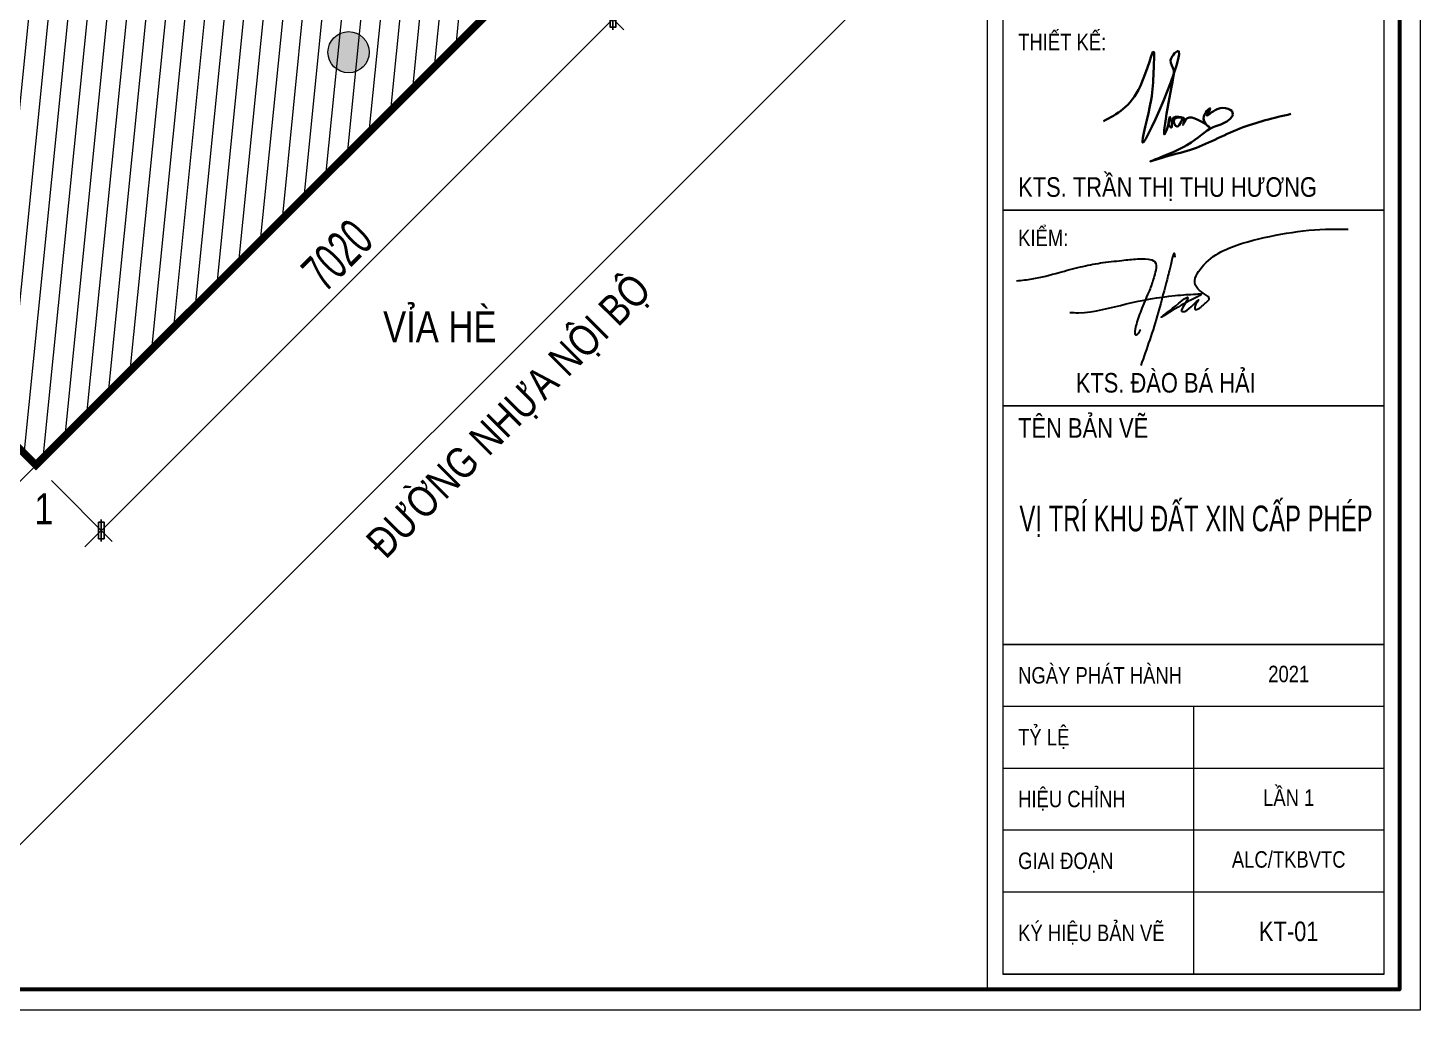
# Model space of a CAD drawing. Header units: millimetres. Extents: x 596422 to 1674380, y -367470 to 58862.
# Drawn here: x 774728 to 788235, y -5266 to 4268 of the extents above; entities that cross this region are included whole.
import ezdxf
from ezdxf.enums import TextEntityAlignment as Align

# ---------------------------------------------------------------- set-up
doc = ezdxf.new("R2010")
doc.units = ezdxf.units.MM
doc.header["$LTSCALE"] = 600
doc.header["$MEASUREMENT"] = 0
doc.linetypes.add('HIDDEN', pattern=[0.375, 0.25, -0.125])
doc.layers.get('0').update_dxf_attribs({"lineweight": 0})
doc.layers.get('Defpoints').update_dxf_attribs({"lineweight": 0})
for name, color, linetype, lineweight in [('cat2', 22, 'Continuous', 30), ('dim', 144, 'Continuous', 13), ('hatch1', 136, 'Continuous', 9), ('ISO', 33, 'Continuous', 15), ('Khungten ALC', 98, 'Continuous', 5), ('LC Text1', 3, 'Continuous', 20), ('LC Text2', 7, 'Continuous', 25), ('thay1', 63, 'Continuous', 18)]:
    doc.layers.add(name, color=color, linetype=linetype, lineweight=lineweight)
doc.layers.add('Kichthuoc', color=9, linetype='Continuous')
doc.styles.add('ALC2', font='VHARIAL.TTF', dxfattribs={"width": 0.8})
doc.styles.add('HOATBIF', font='hoatbif.shx', dxfattribs={"width": 0.65})
doc.styles.add('T2', font='VHARIAL.TTF', dxfattribs={"width": 0.8})
doc.styles.add('Title', font='VHAVAN.TTF', dxfattribs={"width": 0.8})
doc.dimstyles.new('1-100', dxfattribs={"dimscale": 300, "dimtxt": 1.2, "dimasz": 0.25, "dimexe": 0.5, "dimexo": 0, "dimgap": 0.3, "dimtad": 1, "dimdec": 0, "dimzin": 0, "dimdsep": 46, "dimtxsty": 'HOATBIF', "dimblk1": 'DOT', "dimblk2": 'DOT', "dimsah": 1, "dimcen": -1, "dimdle": 1, "dimclrd": 256, "dimclre": 256, "dimclrt": 4, "dimadec": 3, "dimazin": 2, "dimtfac": 0.333333, "dimtdec": 0, "dimtix": 1, "dimtmove": 2, "dimatfit": 3, "dimldrblk": 'DOT', "dimfxl": 1, "dimtvp": 0.833333, "dimtolj": 1, "dimtzin": 0, "dimarcsym": 0})

# ---------------------------------------------------------------- blocks, each defined once
blk = doc.blocks.new('NAMEH')
at = {"layer": 'ISO', "lineweight": 35}
blk.add_spline([(338187, 5564), (338546, 5906), (338677, 6234), (338674, 6046), (338651, 5771), (338568, 5356), (338878, 6223), (338839, 6155), (338869, 6057), (338864, 5982), (338798, 5474), (338833, 5605), (338823, 5523), (338843, 5502), (338864, 5596), (338950, 5601), (338878, 5588), (338902, 5511), (338966, 5596), (338970, 5568), (338959, 5528), (338983, 5573), (339012, 5598), (339045, 5599), (339214, 5507), (339158, 5591), (339223, 5686), (339192, 5622), (339290, 5681), (339443, 5632), (339402, 5574), (339252, 5505), (338996, 5331), (338650, 5176), (338756, 5209), (339032, 5286), (339511, 5493), (340007, 5634)], degree=3, dxfattribs=at)
blk = doc.blocks.new('chu ky hai')
at = {"layer": 'cat2'}
for points in [[(-7108, -1180), (-6432, -1197), (-2775, -522), (976, 115), (1801, 186), (2622, 234), (2986, 231), (2480, -78), (-30, -1486), (540, -1049), (1949, -60), (1474, -942), (1449, -999), (1449, -1057), (1477, -1093), (1572, -1118), (1707, -1098), (1898, -993), (2754, -240), (2527, -595), (2479, -768), (2477, -864), (2515, -945), (2607, -960), (2750, -905), (2939, -770), (3555, -206), (3585, -163), (3551, -35), (3281, 205), (2716, 642), (2520, 942), (3011, 2284), (6131, 4121), (9514, 4894), (12933, 5218), (14228, 5200)], [(975, 3070), (960, 3197), (924, 3338), (690, 2725), (349, 1352), (-322, -1171), (-1656, -5247)], [(-11175, 1253), (-9978, 1396), (-7921, 1888), (-6284, 2309), (-4744, 2618), (-3121, 2809), (-1911, 2927), (-1107, 2906), (-579, 2709), (-517, 2075), (-671, 1470), (-1000, 507), (-1282, -135), (-1576, -846), (-1805, -1465), (-1996, -2070), (-2109, -2631), (-2056, -2899), (-1967, -2874), (-1871, -2786), (-1768, -2651), (-1653, -2476)]]:
    blk.add_spline(points, degree=3, dxfattribs=at)
blk = doc.blocks.new('ALC')
at = {"layer": 'Defpoints', "lineweight": 0}
blk.add_lwpolyline([(-1200, -14850), (-1200, 14850), (40800, 14850), (40800, -14850)], close=True, dxfattribs=at)
at = {"layer": 'Khungten ALC', "color": 154, "lineweight": 15}
for p, q in [((36600, 14650), (36600, -14650)), ((36750, -11300), (40450, -11300)), ((36750, -11900), (40450, -11900)), ((38600, -11900), (38600, -14500)), ((36750, -12500), (40450, -12500)), ((36750, -13100), (40450, -13100)), ((36750, -13700), (40450, -13700)), ((40450, -14500), (36750, -14500))]:
    blk.add_line(p, q, dxfattribs=at)
at = {"layer": 'Khungten ALC', "color": 154, "lineweight": 60}
blk.add_lwpolyline([(0, -14650), (0, 14650), (40600, 14650), (40600, -14650)], close=True, dxfattribs=at)
at = {"layer": 'Khungten ALC', "color": 154, "lineweight": 15}
for points in [[(36750, -7084), (40450, -7084), (40450, -5184), (36750, -5184)], [(36750, -8984), (40450, -8984), (40450, -7084), (36750, -7084)], [(36750, -11300), (40450, -11300), (40450, -8984), (36750, -8984)], [(36750, -14500), (40450, -14500), (40450, -11300), (36750, -11300)]]:
    blk.add_lwpolyline(points, close=True, dxfattribs=at)
at = {"layer": 'cat2'}
blk.add_blockref('NAMEH', (-300460, -11786), dxfattribs=at)
at = {"layer": 'cat2', "xscale": 0.1265625, "yscale": 0.1265625, "zscale": 0.1265625}
blk.add_blockref('chu ky hai', (38300, -7929), dxfattribs=at)
at = {"color": 7, "style": 'ALC2', "width": 0.8}
blk.add_text('tªn b¶n vÏ', height=190, dxfattribs=at).set_placement((36900, -9294))
at = {"layer": 'LC Text1', "style": 'ALC2', "width": 0.8}
for s, p in [('2021', (39525, -11667)), ('lÇn 1', (39525, -12867)), ('alc/tkbvtc', (39525, -13467))]:
    blk.add_text(s, height=160, dxfattribs=at).set_placement(p, align=Align.CENTER)
at = {"layer": 'LC Text1', "style": 'Title'}
for tag, width, p, p2 in [('TENBANVE1', 1.985742, (36913, -10202), (40339, -10202)), ('TENBANVE2', 1.422786, (36913, -10879), (40339, -10879))]:
    blk.add_attdef(tag, text='', height=250, dxfattribs=dict(at, width=width)).set_placement(p, p2, align=Align.FIT)
at = {"layer": 'LC Text1', "style": 'ALC2', "width": 0.8}
blk.add_attdef('KYHIEU', text='', height=190, dxfattribs=at).set_placement((39525, -14180), align=Align.CENTER)
at = {"layer": 'LC Text2', "style": 'ALC2', "width": 0.8}
for s, height, p in [('thiÕt kÕ:', 160, (36900, -5534)), ('kts. trÇn thÞ thu h\xad¬ng', 190, (36900, -6956)), ('kiÓm:', 160, (36900, -7434)), ('kts. ®µo b¸ h¶i', 190, (37459, -8856)), ('ngµy ph¸t hµnh', 160, (36900, -11680)), ('tû lÖ', 160, (36900, -12280)), ('hiÖu chØnh', 160, (36900, -12880)), ('giai ®o¹n', 160, (36900, -13480)), ('ký hiÖu b¶n vÏ', 160, (36900, -14180))]:
    blk.add_text(s, height=height, dxfattribs=at).set_placement(p)
blk = doc.blocks.new('DOT')
at = {"layer": 'Kichthuoc'}
blk.add_line((-3, 0), (3, 0), dxfattribs=at)
at = {"layer": 'Kichthuoc', "color": 4}
blk.add_line((-1, -1), (1, 1), dxfattribs=at)
blk.add_lwpolyline([(0.5, 1), (-1, -0.5), (-0.5, -1), (1, 0.5)], close=True, dxfattribs=at)
blk = doc.blocks.new('*D631')
at = {"layer": 'Defpoints', "color": 0, "transparency": 16777216}
for p in [(779920, 4838), (780404, 4353), (774956, -126)]:
    blk.add_point(p, dxfattribs=at)
at = {"layer": 'dim', "linetype": 'Continuous', "lineweight": -2, "transparency": 16777216}
for p, q in [((779920, 4838), (780510, 4247)), ((775493, -558), (780351, 4300)), ((774956, -126), (775546, -717))]:
    blk.add_line(p, q, dxfattribs=at)
at = {"layer": 'dim', "lineweight": -2, "transparency": 16777216, "xscale": 75, "yscale": 75, "zscale": 75}
for p, rotation in [((780404, 4353), 44.99999999963153), ((775440, -611), 224.9999999996315)]:
    blk.add_blockref('DOT', p, dxfattribs=dict(at, rotation=rotation))
at = {"layer": 'dim', "color": 4, "transparency": 16777216, "insert": (777731, 2062), "char_height": 360, "attachment_point": 5, "rotation": 45, "style": 'HOATBIF'}
blk.add_mtext('\\A1;7020', dxfattribs=at)
blk = doc.blocks.new('_Dot')
at = {"color": 0, "linetype": 'ByBlock', "lineweight": -2}
blk.add_line((-0.5, 0), (-1, 0), dxfattribs=at)
at = {"color": 0, "linetype": 'ByBlock', "const_width": 0.5}
blk.add_lwpolyline([(-0.25, 0, 1), (0.25, 0, 1)], format="xyb", close=True, dxfattribs=at)

msp = doc.modelspace()

# ---------------------------------------------------------------- hatches: boundary and pattern name
at = {"layer": 'hatch1', "ltscale": 2}
h = msp.add_hatch(dxfattribs=at)
h.set_pattern_fill('ANSI31', color=256, scale=1509.345885, angle=39.26625, style=0)
h.set_pattern_definition([(84.26625, (310380.63, -444941.34), (-187.72431, 18.849063), [])])
h.paths.add_polyline_path([(765627.9, 19129.5), (779770.1, 4987.4), (774820.3, 37.6), (760678.2, 14179.7)])
h.paths.add_polyline_path([(765684.5, 18761.8), (767735.1, 16711.2), (763096.5, 12072.6), (761045.9, 14123.2), (761314.6, 14391.9), (761258, 14448.4), (765359.2, 18549.7), (765415.8, 18493.1)], flags=16)
h.paths.add_polyline_path([(773250.6, 7518.8), (769128.1, 11641.2), (770966.6, 13479.7), (775089, 9357.3)], flags=16)
at = {"layer": 'hatch1'}
h = msp.add_hatch(color=256, dxfattribs=at)
h.dxf.hatch_style = 1
edge = h.paths.add_edge_path()
edge.add_arc((777839.1, 4030.7), 200, 0, 360)

# ---------------------------------------------------------------- linework, layer by layer
at = {"color": 1, "linetype": 'HIDDEN', "ltscale": 1000, "const_width": 75}
msp.add_lwpolyline([(765627.9, 19129.5), (778073, 6684.4), (779770.1, 4987.4), (774806.2, 23.5), (773172.8, 1656.9), (760664.1, 14165.6), (765627.9, 19129.5)], dxfattribs=at)
at = {"layer": 'hatch1'}
msp.add_lwpolyline([(765627.9, 19129.5), (779770.1, 4987.4), (774820.3, 37.6), (760678.2, 14179.7)], close=True, dxfattribs=at)
msp.add_circle((777839.1, 4030.7), 200, dxfattribs=at)
at = {"layer": 'thay1'}
for p, q in [((781757.6, 6974.9), (772430, -2352.7)), ((774193.3, -4116), (783520.9, 5211.6))]:
    msp.add_line(p, q, dxfattribs=at)

# ---------------------------------------------------------------- block references
ref = msp.add_blockref('ALC', (747434.5, 9583.5))
ref.add_attrib('TENBANVE1', 'vÞ trÝ khu ®Êt xin cÊp phÐp', dxfattribs={"layer": 'LC Text1', "height": 250, "style": 'Title', "width": 0.730771}).set_placement((784347.2, -618.9), (787773.7, -618.9), align=Align.FIT)
ref.add_attrib('KYHIEU', 'kt-01', dxfattribs={"layer": 'LC Text1', "height": 190, "style": 'ALC2', "width": 0.8}).set_placement((786959.5, -4596.5), align=Align.CENTER)

# ---------------------------------------------------------------- texts
at = {"layer": 'LC Text2', "style": 'T2', "width": 0.8}
for s, rotation, p in [('®\xadêng nhùa néi bé', 45, (778197.7, -899.4)), ('1', 0, (774790.1, -550.8))]:
    msp.add_text(s, height=300, rotation=rotation, dxfattribs=at).set_placement(p)
msp.add_text('vØa hÌ', height=300, dxfattribs=at).set_placement((778174.3, 1216.7))

# ---------------------------------------------------------------- dimensions: what is measured, and where the dimension line sits
at = {"layer": 'dim'}
dim = msp.add_linear_dim(base=(780404.2, 4353.3), p1=(774955.9, -126.2), p2=(779919.8, 4837.7), angle=45, dimstyle='1-100', override={"dimfxl": 2, "dimarcsym": 1}, dxfattribs=at)
dim.commit()
dim.dimension.update_dxf_attribs({"geometry": '*D631', "text_midpoint": (777731.3, 2062.3)})

doc.saveas('drawing.dxf')
